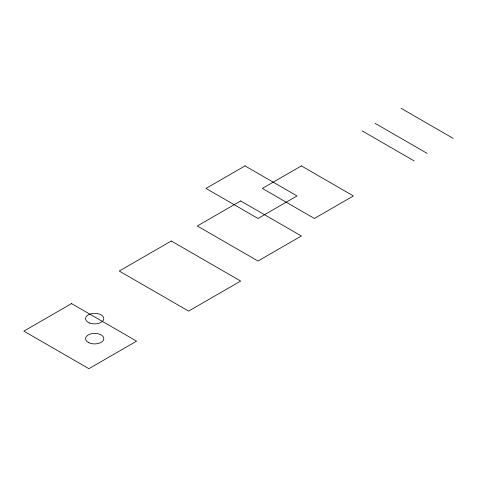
<?xml version="1.0" encoding="UTF-8"?>
<svg xmlns="http://www.w3.org/2000/svg" width="477" height="477" viewBox="0 0 477 477"><rect width="100%" height="100%" fill="white"/><g stroke="black" fill="none" stroke-linecap="round" stroke-linejoin="round"><path stroke-width="0.72" d="M401.115 108.315L453.15 138.36M375.095 123.334L427.13 153.379M362.085 130.847L414.125 160.892M245.005 165.895L205.975 188.427L258.015 218.472L297.04 195.94L245.005 165.895M171.285 241.004L119.25 271.049L188.63 311.105L240.67 281.06L171.285 241.004M240.67 200.948L197.305 225.985L258.015 261.032L301.375 235.996L240.67 200.948M301.375 165.895L262.35 188.427L314.385 218.472L353.415 195.94L301.375 165.895M71.55 303.593L23.85 331.133L88.895 368.685L136.595 341.144L71.55 303.593M89.771 323.066A9.141 5.277 0 0 0 103.813 318.845A9.141 5.277 0 0 0 90.451 313.932A9.141 5.277 0 0 0 89.771 323.066M88.782 342.677A9.141 5.277 0 0 0 103.676 339.576A9.141 5.277 0 0 0 91.578 333.679A9.141 5.277 0 0 0 88.782 342.677"/></g></svg>
